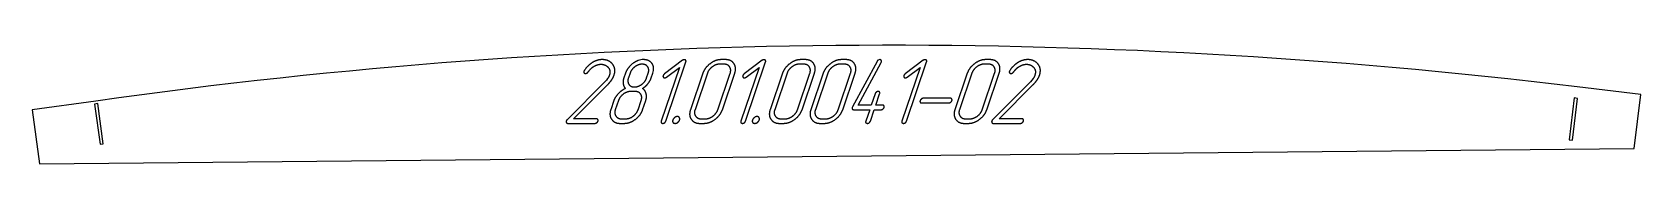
# Model space of a CAD drawing. Header units: millimetres. Extents: x 5 to 507, y 11 to 48.
import ezdxf

# ---------------------------------------------------------------- set-up
doc = ezdxf.new("R2010")
doc.units = ezdxf.units.MM
doc.linetypes.add('K5LT_BASIC', pattern=[0])
doc.layers.add('Engraving', color=7, linetype='Continuous')

msp = doc.modelspace()

# ---------------------------------------------------------------- linework, layer by layer
at = {"color": 143, "linetype": 'K5LT_BASIC', "lineweight": 25, "true_color": 0x33acca}
for p, q in [((507.36, 33.1), (487.51, 35.47)), ((25.04, 31.03), (5.21, 28.3)), ((505.31, 16.22), (507.36, 33.1)), ((5.21, 28.3), (7.53, 11.46)), ((7.53, 11.46), (505.31, 16.22))]:
    msp.add_line(p, q, dxfattribs=at)
msp.add_arc((273.18, -1728.56), 1777, 83.07268, 98.0271, dxfattribs=at)
at = {"layer": 'Engraving', "color": 143, "linetype": 'K5LT_BASIC', "lineweight": 25, "true_color": 0x33acca}
for p, q in [((177.58, 40.59), (177.45, 40.33)), ((195.18, 43.89), (194.35, 43.67)), ((195.66, 43.96), (195.18, 43.89)), ((196.1, 43.96), (195.66, 43.96)), ((199.08, 40.15), (199.17, 40.61)), ((199.17, 40.61), (199.21, 41.36)), ((207.28, 41.54), (201.58, 24.77)), ((208.25, 43.75), (202.55, 39.48)), ((203.01, 24.77), (209.28, 43.25)), ((203.2, 38.49), (207.28, 41.54)), ((221.21, 42.54), (219.79, 42.54)), ((221.69, 43.96), (220.27, 43.96)), ((232.15, 41.54), (226.45, 24.77)), ((233.12, 43.75), (227.42, 39.48)), ((227.88, 24.77), (234.16, 43.25)), ((228.07, 38.49), (232.15, 41.54)), ((246.08, 42.54), (244.66, 42.54)), ((246.57, 43.96), (245.14, 43.96)), ((258.78, 42.54), (257.36, 42.54)), ((259.27, 43.96), (257.84, 43.96)), ((268.94, 43.39), (261.27, 29.18)), ((263.03, 29.75), (270.24, 43.11)), ((269.82, 43.96), (269.33, 43.82)), ((270.24, 43.11), (270.3, 43.26)), ((282.42, 41.54), (276.72, 24.77)), ((283.39, 43.75), (277.69, 39.48)), ((278.15, 24.77), (284.43, 43.25)), ((278.34, 38.49), (282.42, 41.54)), ((303.76, 42.54), (302.34, 42.54)), ((304.24, 43.96), (302.82, 43.96)), ((310.4, 40.59), (310.27, 40.33)), ((183.98, 36.98), (172.17, 25.17)), ((174.21, 25.49), (184.91, 36.18)), ((184.47, 37.53), (183.98, 36.98)), ((184.85, 38.03), (184.47, 37.53)), ((190.41, 39.72), (189.91, 38.27)), ((191.83, 39.71), (191.33, 38.26)), ((197.02, 38.26), (197.51, 39.71)), ((198.44, 38.26), (198.93, 39.71)), ((198.93, 39.71), (199.08, 40.15)), ((214.56, 39.7), (210.7, 28.33)), ((215.98, 39.69), (212.12, 28.33)), ((219.24, 28.33), (223.1, 39.69)), ((220.66, 28.33), (224.52, 39.7)), ((239.43, 39.7), (235.57, 28.33)), ((240.85, 39.69), (236.99, 28.33)), ((244.11, 28.33), (247.97, 39.69)), ((245.53, 28.33), (249.39, 39.7)), ((252.13, 39.7), (248.27, 28.33)), ((253.55, 39.69), (249.69, 28.33)), ((256.81, 28.33), (260.67, 39.69)), ((258.23, 28.33), (262.09, 39.7)), ((297.11, 39.7), (293.25, 28.33)), ((298.53, 39.69), (294.67, 28.33)), ((301.79, 28.33), (305.65, 39.69)), ((303.21, 28.33), (307.07, 39.7)), ((316.8, 36.98), (304.99, 25.17)), ((307.03, 25.49), (317.73, 36.18)), ((317.29, 37.53), (316.8, 36.98)), ((317.67, 38.03), (317.29, 37.53)), ((25.66, 30.22), (24.67, 30.08)), ((27.41, 17.7), (25.66, 30.22)), ((186.79, 31.17), (185.82, 28.33)), ((188.21, 31.17), (187.25, 28.33)), ((193.44, 34.01), (192.02, 34.01)), ((194.35, 28.33), (195.31, 31.17)), ((195.77, 28.33), (196.74, 31.17)), ((268.34, 33.32), (267.13, 29.75)), ((268.55, 29.75), (269.76, 33.32)), ((282.86, 30.46), (291.39, 30.46)), ((291.87, 31.88), (283.35, 31.88)), ((486.59, 31.99), (485.02, 18.92)), ((486.01, 18.8), (487.58, 31.87)), ((487.58, 31.87), (486.59, 31.99)), ((24.67, 30.08), (26.42, 17.56)), ((181.37, 25.49), (174.21, 25.49)), ((189.12, 25.49), (190.54, 25.49)), ((214, 25.49), (215.42, 25.49)), ((238.87, 25.49), (240.29, 25.49)), ((251.57, 25.49), (252.99, 25.49)), ((261.27, 29.18), (261.2, 29.01)), ((261.68, 28.33), (266.65, 28.33)), ((267.13, 29.75), (263.03, 29.75)), ((266.65, 28.33), (265.44, 24.77)), ((266.86, 24.77), (268.07, 28.33)), ((268.07, 28.33), (270.22, 28.33)), ((270.7, 29.75), (268.55, 29.75)), ((296.55, 25.49), (297.97, 25.49)), ((314.19, 25.49), (307.03, 25.49)), ((172.39, 24.06), (180.89, 24.06)), ((188.64, 24.06), (190.06, 24.06)), ((213.51, 24.06), (214.93, 24.06)), ((238.38, 24.06), (239.8, 24.06)), ((251.08, 24.06), (252.5, 24.06)), ((296.06, 24.06), (297.48, 24.06)), ((305.21, 24.06), (313.71, 24.06)), ((26.42, 17.56), (27.41, 17.7)), ((485.02, 18.92), (486.01, 18.8))]:
    msp.add_line(p, q, dxfattribs=at)
for points in [[(177.45, 40.33), (177.34, 40.02), (177.5, 39.83)], [(180.32, 43.19), (178.77, 42.32), (177.58, 40.59)], [(178.75, 40.11), (179.73, 41.43), (180.76, 41.97)], [(183.19, 43.97), (181.71, 43.97), (180.32, 43.19)], [(180.76, 41.97), (181.79, 42.52), (182.77, 42.52)], [(182.77, 42.52), (183.48, 42.52), (184.08, 42.24)], [(186.36, 42.58), (185.22, 43.97), (183.19, 43.97)], [(184.08, 42.24), (184.68, 41.97), (185.04, 41.51)], [(185.04, 41.51), (185.87, 40.52), (185.38, 39.08)], [(186.85, 39.08), (187.54, 41.11), (186.36, 42.58)], [(192.67, 42.73), (190.96, 41.36), (190.41, 39.72)], [(193.35, 41.72), (192.23, 40.9), (191.83, 39.71)], [(194.35, 43.67), (193.51, 43.36), (192.67, 42.73)], [(195.64, 42.54), (194.46, 42.54), (193.35, 41.72)], [(197.37, 41.71), (196.82, 42.54), (195.64, 42.54)], [(198.73, 42.72), (197.86, 43.96), (196.1, 43.96)], [(197.51, 39.71), (197.91, 40.89), (197.37, 41.71)], [(199.21, 41.36), (199.15, 42.13), (198.73, 42.72)], [(208.8, 43.95), (208.51, 43.95), (208.25, 43.75)], [(209.24, 43.75), (209.08, 43.95), (208.8, 43.95)], [(209.28, 43.25), (209.39, 43.56), (209.24, 43.75)], [(216.81, 42.68), (215.14, 41.4), (214.56, 39.7)], [(217.5, 41.7), (216.38, 40.87), (215.98, 39.69)], [(220.27, 43.96), (218.48, 43.96), (216.81, 42.68)], [(219.79, 42.54), (218.61, 42.54), (217.5, 41.7)], [(222.94, 41.7), (222.39, 42.54), (221.21, 42.54)], [(224.29, 42.72), (223.44, 43.96), (221.69, 43.96)], [(223.1, 39.69), (223.5, 40.86), (222.94, 41.7)], [(224.52, 39.7), (225.13, 41.47), (224.29, 42.72)], [(233.67, 43.95), (233.38, 43.95), (233.12, 43.75)], [(234.11, 43.75), (233.95, 43.95), (233.67, 43.95)], [(234.16, 43.25), (234.26, 43.56), (234.11, 43.75)], [(241.68, 42.68), (240.01, 41.4), (239.43, 39.7)], [(242.37, 41.7), (241.25, 40.87), (240.85, 39.69)], [(245.14, 43.96), (243.35, 43.96), (241.68, 42.68)], [(244.66, 42.54), (243.48, 42.54), (242.37, 41.7)], [(247.81, 41.7), (247.26, 42.54), (246.08, 42.54)], [(249.16, 42.72), (248.31, 43.96), (246.57, 43.96)], [(247.97, 39.69), (248.37, 40.86), (247.81, 41.7)], [(249.39, 39.7), (250, 41.47), (249.16, 42.72)], [(254.38, 42.68), (252.71, 41.4), (252.13, 39.7)], [(255.07, 41.7), (253.95, 40.87), (253.55, 39.69)], [(257.84, 43.96), (256.05, 43.96), (254.38, 42.68)], [(257.36, 42.54), (256.18, 42.54), (255.07, 41.7)], [(260.51, 41.7), (259.96, 42.54), (258.78, 42.54)], [(261.86, 42.72), (261.01, 43.96), (259.27, 43.96)], [(260.67, 39.69), (261.07, 40.86), (260.51, 41.7)], [(262.09, 39.7), (262.7, 41.47), (261.86, 42.72)], [(269.33, 43.82), (269.08, 43.68), (268.94, 43.39)], [(270.25, 43.77), (270.1, 43.96), (269.82, 43.96)], [(270.3, 43.26), (270.41, 43.58), (270.25, 43.77)], [(283.94, 43.95), (283.65, 43.95), (283.39, 43.75)], [(284.38, 43.75), (284.22, 43.95), (283.94, 43.95)], [(284.43, 43.25), (284.53, 43.56), (284.38, 43.75)], [(299.36, 42.68), (297.69, 41.4), (297.11, 39.7)], [(300.05, 41.7), (298.93, 40.87), (298.53, 39.69)], [(302.82, 43.96), (301.03, 43.96), (299.36, 42.68)], [(302.34, 42.54), (301.16, 42.54), (300.05, 41.7)], [(305.49, 41.7), (304.94, 42.54), (303.76, 42.54)], [(306.84, 42.72), (305.99, 43.96), (304.24, 43.96)], [(305.65, 39.69), (306.05, 40.86), (305.49, 41.7)], [(307.07, 39.7), (307.68, 41.47), (306.84, 42.72)], [(310.27, 40.33), (310.16, 40.02), (310.32, 39.83)], [(313.15, 43.19), (311.59, 42.32), (310.4, 40.59)], [(311.57, 40.11), (312.55, 41.43), (313.58, 41.97)], [(316.01, 43.97), (314.53, 43.97), (313.15, 43.19)], [(313.58, 41.97), (314.61, 42.52), (315.59, 42.52)], [(315.59, 42.52), (316.3, 42.52), (316.9, 42.24)], [(319.18, 42.58), (318.04, 43.97), (316.01, 43.97)], [(316.9, 42.24), (317.5, 41.97), (317.86, 41.51)], [(317.86, 41.51), (318.69, 40.52), (318.2, 39.08)], [(319.67, 39.08), (320.36, 41.11), (319.18, 42.58)], [(177.5, 39.83), (177.65, 39.64), (177.95, 39.64)], [(177.95, 39.64), (178.21, 39.68), (178.39, 39.77)], [(178.39, 39.77), (178.59, 39.88), (178.75, 40.11)], [(185.38, 39.08), (185.2, 38.54), (184.85, 38.03)], [(184.91, 36.18), (185.73, 37.05), (186.17, 37.72)], [(186.17, 37.72), (186.61, 38.39), (186.85, 39.08)], [(189.91, 38.27), (189.57, 37.26), (189.71, 36.4)], [(189.71, 36.4), (189.84, 35.54), (190.37, 34.95)], [(191.33, 38.26), (190.93, 37.08), (191.48, 36.25)], [(191.48, 36.25), (192.02, 35.43), (193.2, 35.43)], [(193.2, 35.43), (194.35, 35.43), (195.48, 36.24)], [(195.48, 36.24), (196.61, 37.05), (197.02, 38.26)], [(195.74, 34.95), (196.76, 35.62), (197.42, 36.42)], [(197.42, 36.42), (198.09, 37.22), (198.44, 38.26)], [(202.17, 39), (202.07, 38.7), (202.21, 38.49)], [(202.55, 39.48), (202.21, 39.11), (202.17, 39)], [(202.21, 38.49), (202.35, 38.27), (202.65, 38.27)], [(202.65, 38.27), (202.92, 38.27), (203.2, 38.49)], [(227.04, 39), (226.94, 38.7), (227.08, 38.49)], [(227.42, 39.48), (227.08, 39.11), (227.04, 39)], [(227.08, 38.49), (227.22, 38.27), (227.52, 38.27)], [(227.52, 38.27), (227.79, 38.27), (228.07, 38.49)], [(277.31, 39), (277.21, 38.7), (277.35, 38.49)], [(277.69, 39.48), (277.35, 39.11), (277.31, 39)], [(277.35, 38.49), (277.49, 38.27), (277.79, 38.27)], [(277.79, 38.27), (278.06, 38.27), (278.34, 38.49)], [(310.32, 39.83), (310.47, 39.64), (310.77, 39.64)], [(310.77, 39.64), (311.03, 39.68), (311.21, 39.77)], [(311.21, 39.77), (311.41, 39.88), (311.57, 40.11)], [(318.2, 39.08), (318.02, 38.54), (317.67, 38.03)], [(317.73, 36.18), (318.55, 37.05), (318.99, 37.72)], [(318.99, 37.72), (319.43, 38.39), (319.67, 39.08)], [(188.1, 33.25), (187.16, 32.26), (186.79, 31.17)], [(190.37, 34.95), (189.03, 34.25), (188.1, 33.25)], [(189.73, 33.18), (188.61, 32.34), (188.21, 31.17)], [(192.02, 34.01), (190.84, 34.01), (189.73, 33.18)], [(195.18, 33.18), (194.65, 34.01), (193.44, 34.01)], [(195.31, 31.17), (195.72, 32.34), (195.18, 33.18)], [(196.84, 33.42), (196.54, 34.48), (195.74, 34.95)], [(196.74, 31.17), (197.15, 32.36), (196.84, 33.42)], [(268.71, 33.79), (268.42, 33.54), (268.34, 33.32)], [(269.29, 34.03), (269.01, 34.03), (268.71, 33.79)], [(269.71, 33.84), (269.55, 34.03), (269.29, 34.03)], [(269.76, 33.32), (269.88, 33.66), (269.71, 33.84)], [(282.39, 31.17), (282.3, 30.89), (282.4, 30.66)], [(282.72, 31.61), (282.45, 31.33), (282.39, 31.17)], [(282.4, 30.66), (282.53, 30.46), (282.86, 30.46)], [(283.35, 31.88), (282.99, 31.88), (282.72, 31.61)], [(291.39, 30.46), (291.73, 30.46), (291.99, 30.69)], [(292.28, 31.66), (292.13, 31.88), (291.87, 31.88)], [(291.99, 30.69), (292.25, 30.92), (292.34, 31.17)], [(292.34, 31.17), (292.43, 31.43), (292.28, 31.66)], [(172.17, 25.17), (172.02, 25.03), (171.95, 24.83)], [(181.78, 25.26), (181.63, 25.49), (181.37, 25.49)], [(181.84, 24.77), (181.93, 25.03), (181.78, 25.26)], [(185.82, 28.33), (185.22, 26.53), (186.11, 25.3)], [(186.11, 25.3), (187.01, 24.06), (188.64, 24.06)], [(187.25, 28.33), (186.86, 27.18), (187.43, 26.33)], [(187.43, 26.33), (188, 25.49), (189.12, 25.49)], [(190.06, 24.06), (191.84, 24.06), (193.5, 25.31)], [(190.54, 25.49), (191.74, 25.49), (192.84, 26.31)], [(192.84, 26.31), (193.94, 27.13), (194.35, 28.33)], [(193.5, 25.31), (195.17, 26.55), (195.77, 28.33)], [(205.2, 25.13), (205.05, 24.7), (205.22, 24.36)], [(205.69, 25.78), (205.28, 25.37), (205.2, 25.13)], [(206.63, 26.19), (206.1, 26.19), (205.69, 25.78)], [(207.23, 25.85), (207.01, 26.19), (206.63, 26.19)], [(206.81, 24.4), (207.2, 24.75), (207.33, 25.13)], [(207.33, 25.13), (207.46, 25.51), (207.23, 25.85)], [(210.7, 28.33), (210.09, 26.54), (210.98, 25.3)], [(210.98, 25.3), (211.88, 24.06), (213.51, 24.06)], [(212.12, 28.33), (211.73, 27.18), (212.3, 26.33)], [(212.3, 26.33), (212.87, 25.49), (214, 25.49)], [(214.93, 24.06), (216.71, 24.06), (218.39, 25.32)], [(215.42, 25.49), (216.57, 25.49), (217.69, 26.3)], [(217.69, 26.3), (218.82, 27.11), (219.24, 28.33)], [(218.39, 25.32), (220.07, 26.58), (220.66, 28.33)], [(230.07, 25.13), (229.92, 24.7), (230.09, 24.36)], [(230.56, 25.78), (230.15, 25.37), (230.07, 25.13)], [(231.5, 26.19), (230.97, 26.19), (230.56, 25.78)], [(232.11, 25.85), (231.88, 26.19), (231.5, 26.19)], [(231.68, 24.4), (232.07, 24.75), (232.2, 25.13)], [(232.2, 25.13), (232.33, 25.51), (232.11, 25.85)], [(235.57, 28.33), (234.96, 26.54), (235.85, 25.3)], [(235.85, 25.3), (236.75, 24.06), (238.38, 24.06)], [(236.99, 28.33), (236.6, 27.18), (237.17, 26.33)], [(237.17, 26.33), (237.74, 25.49), (238.87, 25.49)], [(239.8, 24.06), (241.58, 24.06), (243.26, 25.32)], [(240.29, 25.49), (241.44, 25.49), (242.57, 26.3)], [(242.57, 26.3), (243.69, 27.11), (244.11, 28.33)], [(243.26, 25.32), (244.94, 26.58), (245.53, 28.33)], [(248.27, 28.33), (247.66, 26.54), (248.55, 25.3)], [(248.55, 25.3), (249.45, 24.06), (251.08, 24.06)], [(249.69, 28.33), (249.3, 27.18), (249.87, 26.33)], [(249.87, 26.33), (250.44, 25.49), (251.57, 25.49)], [(252.5, 24.06), (254.28, 24.06), (255.96, 25.32)], [(252.99, 25.49), (254.14, 25.49), (255.27, 26.3)], [(255.27, 26.3), (256.39, 27.11), (256.81, 28.33)], [(255.96, 25.32), (257.64, 26.58), (258.23, 28.33)], [(261.2, 29.01), (261.1, 28.73), (261.23, 28.53)], [(261.23, 28.53), (261.36, 28.33), (261.68, 28.33)], [(270.22, 28.33), (270.56, 28.33), (270.82, 28.56)], [(271.11, 29.52), (270.96, 29.75), (270.7, 29.75)], [(270.82, 28.56), (271.08, 28.78), (271.17, 29.04)], [(271.17, 29.04), (271.26, 29.3), (271.11, 29.52)], [(293.25, 28.33), (292.64, 26.54), (293.53, 25.3)], [(293.53, 25.3), (294.43, 24.06), (296.06, 24.06)], [(294.67, 28.33), (294.28, 27.18), (294.85, 26.33)], [(294.85, 26.33), (295.42, 25.49), (296.55, 25.49)], [(297.48, 24.06), (299.26, 24.06), (300.94, 25.32)], [(297.97, 25.49), (299.12, 25.49), (300.24, 26.3)], [(300.24, 26.3), (301.37, 27.11), (301.79, 28.33)], [(300.94, 25.32), (302.62, 26.58), (303.21, 28.33)], [(304.99, 25.17), (304.84, 25.03), (304.77, 24.83)], [(314.6, 25.26), (314.45, 25.49), (314.19, 25.49)], [(314.66, 24.77), (314.75, 25.03), (314.6, 25.26)], [(171.95, 24.83), (171.85, 24.53), (171.97, 24.29)], [(171.97, 24.29), (172.13, 24.06), (172.39, 24.06)], [(180.89, 24.06), (181.23, 24.06), (181.49, 24.29)], [(181.49, 24.29), (181.75, 24.52), (181.84, 24.77)], [(201.58, 24.77), (201.46, 24.4), (201.61, 24.23)], [(201.61, 24.23), (201.92, 24.06), (202.05, 24.06)], [(202.05, 24.06), (202.37, 24.06), (202.62, 24.23)], [(202.62, 24.23), (202.89, 24.43), (203.01, 24.77)], [(205.22, 24.36), (205.4, 24.06), (205.9, 24.06)], [(205.9, 24.06), (206.41, 24.06), (206.81, 24.4)], [(226.45, 24.77), (226.33, 24.4), (226.48, 24.23)], [(226.48, 24.23), (226.8, 24.06), (226.92, 24.06)], [(226.92, 24.06), (227.24, 24.06), (227.49, 24.23)], [(227.49, 24.23), (227.76, 24.43), (227.88, 24.77)], [(230.09, 24.36), (230.27, 24.06), (230.77, 24.06)], [(230.77, 24.06), (231.28, 24.06), (231.68, 24.4)], [(265.44, 24.77), (265.31, 24.4), (265.47, 24.23)], [(265.47, 24.23), (265.78, 24.06), (265.91, 24.06)], [(265.91, 24.06), (266.22, 24.06), (266.48, 24.23)], [(266.48, 24.23), (266.74, 24.43), (266.86, 24.77)], [(276.72, 24.77), (276.6, 24.4), (276.75, 24.23)], [(276.75, 24.23), (277.07, 24.06), (277.19, 24.06)], [(277.19, 24.06), (277.51, 24.06), (277.76, 24.23)], [(277.76, 24.23), (278.03, 24.43), (278.15, 24.77)], [(304.77, 24.83), (304.67, 24.53), (304.79, 24.29)], [(304.79, 24.29), (304.95, 24.06), (305.21, 24.06)], [(313.71, 24.06), (314.05, 24.06), (314.31, 24.29)], [(314.31, 24.29), (314.57, 24.52), (314.66, 24.77)]]:
    msp.add_open_spline(points, degree=2, dxfattribs=at)

doc.saveas('drawing.dxf')
